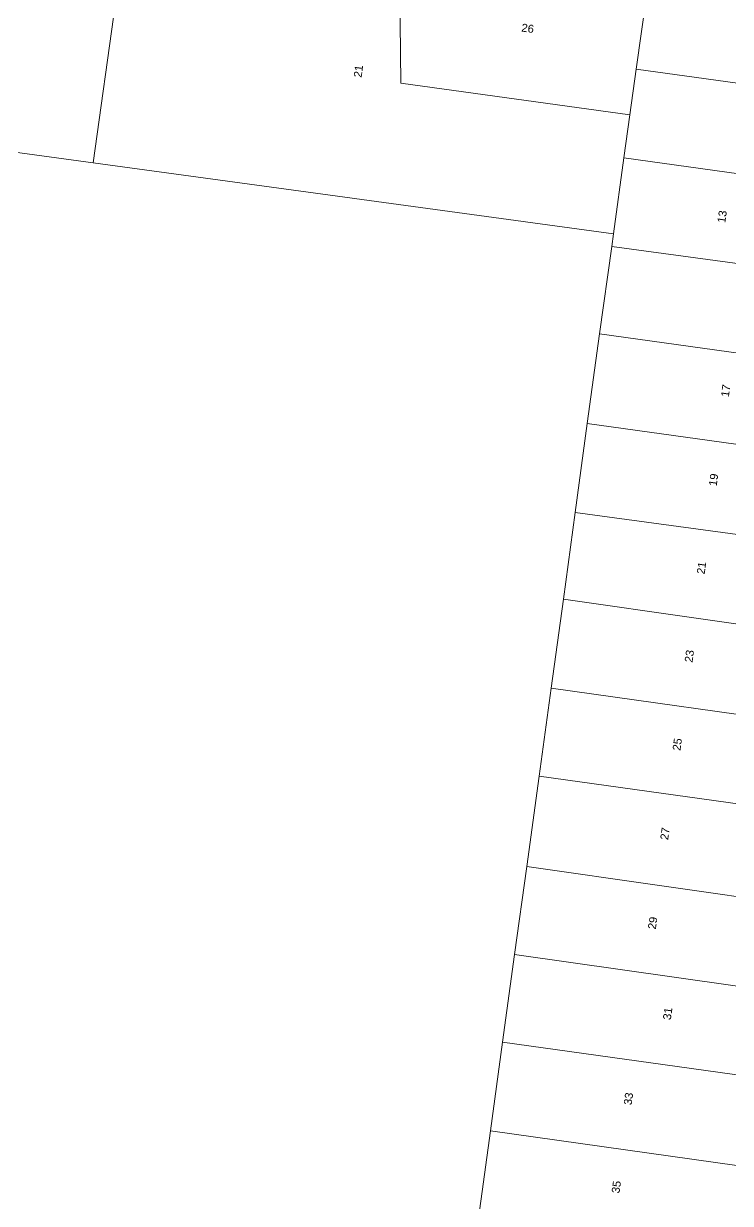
# Model space of a CAD drawing. Header units: metres. Extents: x 275581 to 277562, y 6265937 to 6267965.
# Drawn here: x 276253.6 to 276412.4, y 6266772.4 to 6267037.7 of the extents above; entities that cross this region are included whole.
import ezdxf

# ---------------------------------------------------------------- set-up
doc = ezdxf.new("R2010")
doc.units = ezdxf.units.M
doc.layers.add('Cadastre Land Parcels_SP_EXT', color=9, linetype='Continuous', lineweight=5)
doc.styles.get("Standard").update_dxf_attribs({"font": 'arial.ttf'})

msp = doc.modelspace()

# ---------------------------------------------------------------- linework, layer by layer
at = {"layer": 'Cadastre Land Parcels_SP_EXT', "linetype": 'Continuous'}
for points in [[(276335.98, 6267127.29), (276327.78, 6267174.58), (276311.27, 6267182.01), (276317.22, 6267136.75), (276265.96, 6267092.62), (276151.02, 6267173.49), (276147.76, 6267148.65), (276143.77, 6267117.76), (276141.76, 6267101.86), (276139.2, 6267081.86), (276134.02, 6267063.32), (276129.22, 6267045.91), (276123.61, 6267026.16), (276137.54, 6267024.29), (276147.46, 6267022.95), (276148.83, 6267022.76), (276269.2, 6267006.41), (276279.22, 6267078.43), (276335.98, 6267127.29)], [(276338.08, 6267051.62), (276325.7, 6267053.34), (276335.98, 6267127.29), (276279.22, 6267078.43), (276269.2, 6267006.41), (276386.12, 6266990.39), (276388.5, 6267007.52), (276389.84, 6267017.15), (276338.31, 6267024.33), (276338.08, 6267051.62)], [(276341.09, 6267051.2), (276338.08, 6267051.62), (276338.31, 6267024.33), (276389.84, 6267017.15), (276391.27, 6267027.41), (276393.56, 6267043.9), (276341.09, 6267051.2)], [(276454.81, 6267039.24), (276394.06, 6267047.48), (276393.56, 6267043.9), (276391.27, 6267027.41), (276452.02, 6267019.07), (276454.81, 6267039.24)], [(276452.02, 6267019.07), (276391.27, 6267027.41), (276389.84, 6267017.15), (276388.5, 6267007.52), (276449.3, 6266999), (276452.02, 6267019.07)], [(276449.3, 6266999), (276388.5, 6267007.52), (276386.12, 6266990.39), (276385.78, 6266987.6), (276446.59, 6266979.32), (276449.3, 6266999)], [(276446.59, 6266979.32), (276385.78, 6266987.6), (276383.01, 6266967.94), (276443.87, 6266959.48), (276446.59, 6266979.32)], [(276443.87, 6266959.48), (276383.01, 6266967.94), (276380.26, 6266947.79), (276441.11, 6266939.32), (276443.87, 6266959.48)], [(276441.11, 6266939.32), (276380.26, 6266947.79), (276377.54, 6266927.75), (276438.4, 6266919.5), (276441.11, 6266939.32)], [(276435.62, 6266899.59), (276438.4, 6266919.5), (276377.54, 6266927.75), (276374.88, 6266908.24), (276435.62, 6266899.59)], [(276432.89, 6266879.67), (276435.62, 6266899.59), (276374.88, 6266908.24), (276372.15, 6266888.21), (276432.89, 6266879.67)], [(276432.89, 6266879.67), (276372.15, 6266888.21), (276369.45, 6266868.44), (276430.18, 6266860.01), (276432.89, 6266879.67)], [(276430.18, 6266860.01), (276369.45, 6266868.44), (276366.67, 6266848.16), (276427.35, 6266839.43), (276430.18, 6266860.01)], [(276427.35, 6266839.43), (276366.67, 6266848.16), (276363.92, 6266828.32), (276424.61, 6266819.71), (276427.35, 6266839.43)], [(276424.61, 6266819.71), (276363.92, 6266828.32), (276361.22, 6266808.63), (276421.93, 6266800.12), (276423.41, 6266810.95), (276424.61, 6266819.71)], [(276419.16, 6266780.15), (276421.93, 6266800.12), (276361.22, 6266808.63), (276358.47, 6266788.67), (276419.16, 6266780.15)], [(276416.44, 6266760.32), (276419.16, 6266780.15), (276358.47, 6266788.67), (276355.8, 6266769.04), (276416.44, 6266760.32)]]:
    msp.add_lwpolyline(points, close=True, dxfattribs=at)
msp.add_lwpolyline([(276355.8, 6266769.04), (276358.47, 6266788.67), (276361.22, 6266808.63), (276363.92, 6266828.32), (276366.67, 6266848.16), (276369.45, 6266868.44), (276372.15, 6266888.21), (276374.88, 6266908.24), (276377.54, 6266927.75), (276380.26, 6266947.79), (276383.01, 6266967.94), (276385.78, 6266987.6), (276386.12, 6266990.39), (276269.2, 6267006.41), (276148.83, 6267022.76)], dxfattribs=at)

# ---------------------------------------------------------------- texts
at = {"layer": 'Cadastre Land Parcels_SP_EXT'}
for s, rotation, p in [('26', 352.23, (276365.36, 6267035.93)), ('21', 82.7531, (276329.52, 6267025.48)), ('13', 82.15, (276411.26, 6266992.77)), ('17', 82.21, (276412.06, 6266953.63)), ('19', 82.21, (276409.33, 6266933.59)), ('21', 82.06, (276406.61, 6266913.77)), ('23', 82.18, (276403.89, 6266893.93)), ('25', 82.14, (276401.17, 6266874.08)), ('27', 82.18, (276398.41, 6266854.01)), ('29', 82.07, (276395.64, 6266833.91)), ('31', 82.21, (276399.02, 6266813.54)), ('33', 82.1, (276390.2, 6266794.39)), ('35', 82.17, (276387.47, 6266774.55))]:
    msp.add_text(s, height=1.8, rotation=rotation, dxfattribs=at).set_placement(p)

doc.saveas('drawing.dxf')
